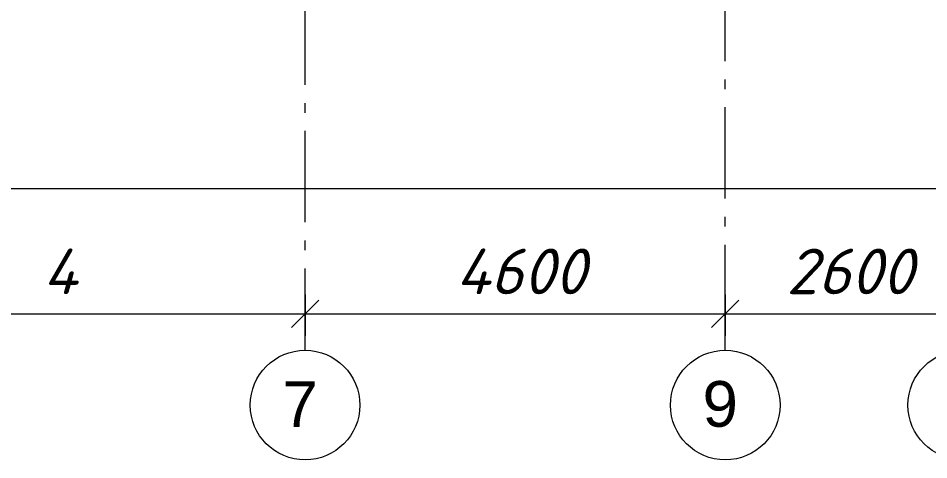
# Model space of a CAD drawing. Header units: millimetres. Extents: x -537608 to 253996, y -217170 to 186033.
# Drawn here: x -359201 to -349234, y -61471 to -56631 of the extents above; entities that cross this region are included whole.
import ezdxf

# ---------------------------------------------------------------- set-up
doc = ezdxf.new("R2010")
doc.units = ezdxf.units.MM
doc.layers.add('PDF _Геометрия', color=7, linetype='Continuous')
doc.layers.add('PDF _Текст', color=7, linetype='Continuous')
doc.styles.add('PDF ArialMT', font='arial.ttf')
doc.styles.add('PDF ISOCPEUR Italic', font='isocpeui.ttf')

msp = doc.modelspace()

# ---------------------------------------------------------------- linework, layer by layer
at = {"layer": 'PDF _Геометрия', "color": 253, "lineweight": 9, "true_color": 0xaaaaaa}
for p, q in [((-351461.371, -57101.8782), (-351461.371, -56101.8782)), ((-356061.3734, -57361.0939), (-356061.3734, -56361.094)), ((-351461.371, -57407.7097), (-351461.371, -57301.879)), ((-356061.3734, -57666.9254), (-356061.3734, -57561.0947)), ((-351461.371, -58607.7105), (-351461.371, -57607.7105)), ((-356061.3734, -58866.9262), (-356061.3734, -57866.9262)), ((-351461.371, -58913.5463), (-351461.371, -58807.7113)), ((-356061.3734, -59172.762), (-356061.3734, -59066.9271)), ((-351461.371, -60271.4318), (-351461.371, -59113.5428)), ((-356061.3734, -60271.4318), (-356061.3734, -59372.7629))]:
    msp.add_line(p, q, dxfattribs=at)
at = {"layer": 'PDF _Геометрия', "lineweight": 9}
for p, q in [((-368501.3767, -58499.249), (-264521.3486, -58499.249)), ((-356061.3734, -59659.8421), (-356061.3734, -59871.977)), ((-351461.371, -59659.8421), (-351461.371, -59871.977)), ((-360461.375, -59871.977), (-356061.3734, -59871.977)), ((-356061.3734, -59871.977), (-351461.371, -59871.977)), ((-356061.3734, -59871.977), (-356061.3734, -60111.9754)), ((-351461.371, -59871.977), (-348861.3685, -59871.977)), ((-351461.371, -59871.977), (-351461.371, -60111.9754))]:
    msp.add_line(p, q, dxfattribs=at)
at = {"layer": 'PDF _Геометрия', "lineweight": 20}
for p, q in [((-355911.3728, -59721.9764), (-356061.3734, -59871.977)), ((-351311.3703, -59721.9764), (-351461.371, -59871.977)), ((-356061.3734, -59871.977), (-356211.3741, -60021.9733)), ((-351461.371, -59871.977), (-351611.3717, -60021.9733))]:
    msp.add_line(p, q, dxfattribs=at)
for centre, radius in [((-356061.3695, -60871.4311), 599.9986), ((-351461.367, -60871.4311), 599.9986), ((-348861.3672, -60871.43), 600.0013)]:
    msp.add_circle(centre, radius, dxfattribs=at)

# ---------------------------------------------------------------- texts
at = {"layer": 'PDF _Текст', "char_height": 500, "attachment_point": 4}
for s, insert, style in [('4 ', (-358931.7526, -59406.4609), 'PDF ISOCPEUR Italic'), ('4600', (-354412.6065, -59406.4609), 'PDF ISOCPEUR Italic'), ('2600', (-350793.4556, -59406.4609), 'PDF ISOCPEUR Italic'), ('9', (-351711.0276, -60862.3554), 'PDF ArialMT'), ('7', (-356311.03, -60862.3554), 'PDF ArialMT')]:
    msp.add_mtext(s, dxfattribs=dict(at, insert=insert, style=style))

doc.saveas('drawing.dxf')
